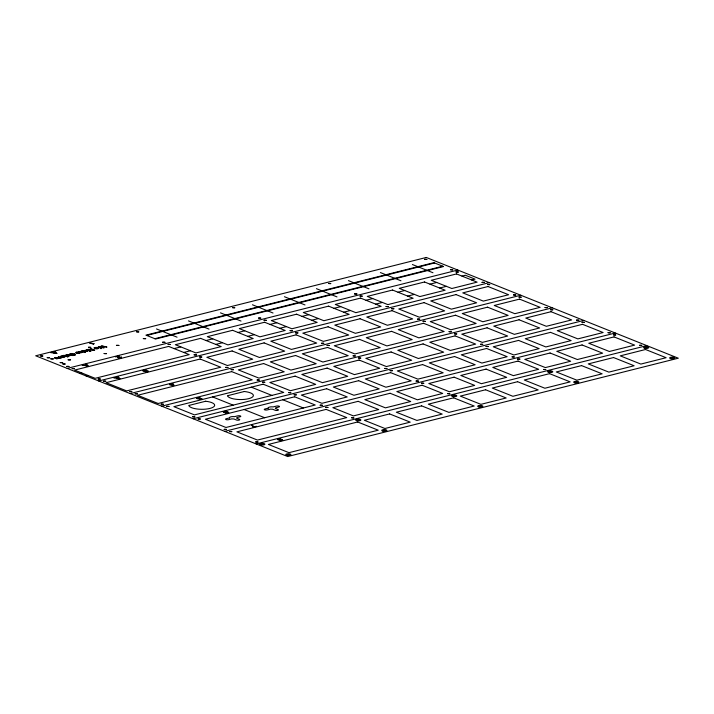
<?xml version="1.0" encoding="UTF-8"?>
<svg xmlns="http://www.w3.org/2000/svg" width="714" height="714" viewBox="0 0 714 714"><rect width="100%" height="100%" fill="white"/><g stroke="black" fill="none" stroke-linecap="round" stroke-linejoin="round"><path stroke-width="1.07" d="M74.774 354.804L71.293 355.304A2.187 0.696 0.5 0 0 72.739 355.518A2.99 0.955 0.5 0 0 75.372 355.001A2.99 0.955 0.5 0 0 74.658 353.983M83.458 350.708L86.403 350.369M142.755 370.611L144.665 370.271M70.284 354.171C70.454 352.305 68.58 355.822 70.267 354.331M118.578 357.366L119.131 356.857A2.606 0.83 0.5 0 0 119.318 356.384A3.516 1.125 0.5 0 0 118.711 355.974L115.498 356.786L118.506 356.322A2.187 0.696 0.5 0 1 118.381 356.866L117.837 357.33M83.993 350.645L85.207 350.342M60.654 358.017L59.548 358.044L60.128 357.821M79.665 352.975L77.469 353.046L79.709 352.725M97.925 348.343L95.685 348.459L97.925 348.137M76.684 352.466L79.049 352.404L76.487 353.046L77.166 353.287A1.758 0.562 0.5 0 0 78.808 353.439A2.294 0.732 0.5 0 0 79.959 352.359A2.294 0.732 0.5 0 0 76.362 352.225M94.9 347.879L97.265 347.816L94.703 348.459L95.381 348.7A1.758 0.562 0.5 0 0 97.024 348.851A2.294 0.732 0.5 0 0 98.175 347.772A2.294 0.732 0.5 0 0 94.587 347.638M54.55 357.785L55.683 357.393M58.994 358.437L56.138 358.669L57.111 358.606M87.527 351.217L85.287 351.69M228.632 412.835L226.624 413.21A1.767 0.562 0.5 0 1 225.633 413.022L227.953 412.763M144.781 371.28L142.782 370.852M197.457 398.046L198.769 397.796M86.34 350.735L85.127 351.163M147.441 371.467L144.888 371.664M85.662 350.681L84.02 350.869M148.137 371.548L147.459 371.78M199.929 398.439L197.573 398.439M55.29 357.785L56.415 357.544M224.276 411.773L226.65 411.871M120.684 357.66L118.747 357.678M145.531 371.235L146.236 371.03L144.621 371.066M280.441 439.583L278.281 439.583M86.742 351.243L85.609 351.458M278.317 439.217L280.486 439.217M226.534 412.246L225.74 412.415M282.003 440.235L280.504 440.359M280.325 439.922L281.95 439.878M58.182 358.455L57.343 358.606M143.327 370.28L145.228 370.039A2.178 0.696 0.5 0 1 146.504 370.298L145.201 370.289M94.025 343.684L89.375 342.845L93.623 344.246M146.718 335.455L434.612 262.975M154.84 338.704L442.742 266.224M67.205 368.388L457.79 270.053M121.05 356.982L120.836 357.348M174.073 348.584L180.794 346.897M206.069 340.533L212.781 338.838M238.057 332.483L244.777 330.787M270.044 324.424L276.764 322.737M302.031 316.373L308.751 314.678M334.018 308.314L340.739 306.627M366.014 300.264L372.726 298.577M398.001 292.213L404.722 290.518M429.989 284.154L436.709 282.467M461.976 276.104L465.341 275.256L475.024 279.129L471.659 279.977M79.825 373.431L81.744 372.949M86.082 375.93L88 375.448M183.766 352.457L190.477 350.77M215.753 344.407L222.473 342.711M247.74 336.348L254.461 334.661M279.727 328.297L286.448 326.61M311.715 320.247L318.435 318.551M343.711 312.188L350.422 310.501M375.698 304.137L382.418 302.441M407.685 296.087L414.406 294.391M439.672 288.028L446.393 286.341M98.702 380.981L489.286 282.646M147.771 370.887L147.495 371.2M130.207 393.575L520.792 295.239M161.712 406.168L552.288 307.832M193.208 418.761L583.793 320.425M224.714 431.354L615.298 333.019M256.21 443.947L646.795 345.612M70.516 353.653L71.221 353.519M70.9 353.858L74.765 353.948M147.013 371.61L145.531 371.521M200.09 398.207L202.312 399.001L199.42 399.421L201.41 398.921L200.554 398.448M55.906 357.598L57.754 357.518L56.933 357.589M71.498 353.751L74.818 354.635M55.763 358.107L57.263 357.919A2.356 0.75 0.5 0 1 57.843 357.866M82.824 350.619L82.494 350.663A1.607 0.509 0.5 0 0 82.164 350.77L82.476 350.931M57.843 357.875L59.003 358.107M281.173 439.583L281.753 439.565A1.642 0.527 0.5 0 1 282.592 439.904M82.958 350.619L83.413 350.69M57.995 358.125L54.603 358.116M198.929 397.805L200.063 397.752A2.071 0.66 0.5 0 0 198.001 397.627A2.071 0.66 0.5 0 0 196.689 398.135M225.222 412.397L224.366 412.165M144.21 371.039L143.675 370.887M85.064 351.663L83.011 350.895M227.355 411.692L227.48 411.737A8.193 2.615 0.5 0 1 227.927 411.924L228.748 412.513M412.397 264.519L432.961 272.739M380.41 272.569L400.973 280.789M348.423 280.62L368.986 288.849M316.436 288.679L336.999 296.899M284.44 296.729L305.012 304.949M252.453 304.78L273.025 313.009M220.465 312.839L241.029 321.059M188.478 320.889L209.041 329.109M156.491 328.949L177.054 337.169M251.31 387.175L271.873 395.395M282.806 399.769L303.379 407.989M212.602 396.913L233.166 405.141M244.099 409.515L264.671 417.735M60.681 357.768L61.707 357.794L58.271 356.804L60.128 357.589M86.805 351.002L87.554 350.976M94.926 348.12L94.373 348.298A1.874 0.598 0.5 0 1 94.15 347.914M76.693 352.698L76.157 352.886A1.874 0.598 0.5 0 1 75.934 352.502M227.989 412.487L227.293 412.049A1.642 0.527 0.5 0 1 227.123 412.344M282.655 440.172A1.642 0.527 0.5 0 1 281.396 440.583A1.642 0.527 0.5 0 1 279.709 440.359M281.37 439.485A1.883 0.598 0.5 0 1 281.307 439.592M279.531 440.02A1.883 0.598 0.5 0 1 277.675 439.556M277.63 439.324A1.883 0.598 0.5 0 1 279.085 438.833A1.883 0.598 0.5 0 1 281.075 439.101M200.714 398.466A2.071 0.66 0.5 0 1 198.546 398.912A2.071 0.66 0.5 0 1 196.68 398.314M147.753 370.887A2.213 0.705 0.5 0 1 148.173 371.101M121.451 357.696A2.008 0.643 0.5 0 1 119.586 358.107A2.008 0.643 0.5 0 1 117.694 357.678M117.56 357.446A2.008 0.643 0.5 0 1 117.605 357.312M120.961 357.018A2.008 0.643 0.5 0 1 121.451 357.259M93.436 344.273A1.58 0.509 0.5 0 1 93.329 344.157M93.463 343.853A1.58 0.509 0.5 0 1 93.98 343.666M94.266 347.772A1.874 0.598 0.5 0 1 94.534 347.629M76.05 352.359A1.874 0.598 0.5 0 1 76.318 352.207M69.142 355.59A1.544 0.491 0.5 0 1 67.268 355.786A1.544 0.491 0.5 0 1 66.295 355.224M66.572 355.028A1.544 0.491 0.5 0 1 68.249 354.858A1.544 0.491 0.5 0 1 69.356 355.304M70.133 355.492A2.347 0.75 0.5 0 1 66.331 355.884A2.347 0.75 0.5 0 1 66.938 354.617A2.347 0.75 0.5 0 1 70.168 355.411M63.939 356.902A1.544 0.491 0.5 0 1 62.056 357.098A1.544 0.491 0.5 0 1 61.092 356.536M61.368 356.331A1.544 0.491 0.5 0 1 63.037 356.17A1.544 0.491 0.5 0 1 64.153 356.616M64.92 356.804A2.347 0.75 0.5 0 1 61.118 357.196A2.347 0.75 0.5 0 1 61.734 355.929A2.347 0.75 0.5 0 1 64.965 356.714M227.302 412.371A2.142 0.678 0.5 0 1 224.999 412.701A2.142 0.678 0.5 0 1 223.295 412.085M223.348 411.844A2.142 0.678 0.5 0 1 225.133 411.362A2.142 0.678 0.5 0 1 227.266 411.71M40.627 355.991L42.965 356.063L40.636 355.965M47.204 357.705L49.677 357.776L47.24 357.652M50.81 358.839L53.282 358.91L50.81 358.839M60.181 362.587L62.654 362.658L60.181 362.587M62.832 363.953L65.295 364.024L62.859 363.899M66.661 366.398L68.999 366.469L66.661 366.398M68.133 359.82L70.597 359.892L68.142 359.794M72.123 368.585L74.47 368.656L72.141 368.558M88.474 347.316L90.946 347.388L88.509 347.263M98.157 378.991L100.504 379.063L98.193 378.938M104.101 353.564L106.564 353.635L104.128 353.51M103.628 381.178L105.975 381.249L103.637 381.151M116.436 345.371L118.899 345.442L116.436 345.371M136.588 331.832L138.935 331.903L136.606 331.805M129.662 391.584L132.01 391.656L129.689 391.54M143.309 338.606L145.772 338.677L143.335 338.552M135.133 393.771L137.472 393.842L135.133 393.771M162.622 342.238L164.97 342.309L162.622 342.238M168.093 344.425L170.441 344.496L168.102 344.398M161.168 404.178L163.506 404.249L161.177 404.151M166.63 406.364L168.977 406.436L166.63 406.364M194.128 354.831L196.475 354.903L194.128 354.831M199.59 357.018L201.937 357.089L199.625 356.964M192.664 416.78L195.011 416.842L192.673 416.753M198.135 418.957L200.473 419.029L198.144 418.931M232.559 307.672L234.897 307.743L232.568 307.645M225.624 367.424L227.971 367.496L225.624 367.424M231.095 369.611L233.442 369.682L231.095 369.611M224.169 429.373L226.508 429.435L224.169 429.373M229.631 431.559L231.979 431.622L229.649 431.533M258.593 318.078L260.931 318.149L258.62 318.025M264.055 320.265L266.402 320.336L264.055 320.265M257.129 380.018L259.477 380.089L257.138 379.991M262.6 382.204L264.939 382.276L262.609 382.177M255.666 441.966L258.013 442.028L255.666 441.966M261.137 444.153L263.484 444.215L261.163 444.099M290.089 330.671L292.437 330.743L290.107 330.644M295.56 332.858L297.908 332.929L295.56 332.858M288.634 392.611L290.973 392.682L288.661 392.566M294.097 394.797L296.444 394.869L294.114 394.771M287.171 454.559L289.518 454.622L287.198 454.506M328.52 283.512L330.868 283.574L328.538 283.485M321.595 343.264L323.942 343.336L321.603 343.238M327.066 345.451L329.404 345.522L327.092 345.397M320.131 405.204L322.478 405.275L320.167 405.159M325.602 407.391L327.949 407.462L325.602 407.391M354.555 293.918L356.902 293.989L354.555 293.918M360.026 296.105L362.373 296.167L360.052 296.051M353.1 355.858L355.438 355.929L353.109 355.831M358.562 358.044L360.909 358.116L358.58 358.017M351.636 417.806L353.983 417.868L351.663 417.752M357.107 419.984L359.445 420.055L357.107 419.984M386.06 306.511L388.407 306.583L386.06 306.511M391.531 308.698L393.869 308.769L391.531 308.698M384.596 368.451L386.943 368.522L384.596 368.451M390.067 370.637L392.414 370.709L390.076 370.611M383.141 430.399L385.48 430.462L383.15 430.372M424.491 259.352L426.838 259.414L424.491 259.352M417.565 319.104L419.903 319.176L417.574 319.078M423.027 321.291L425.374 321.362L423.045 321.264M416.101 381.044L418.449 381.115L416.101 381.044M421.572 383.231L423.911 383.302L421.599 383.177M450.525 269.758L452.872 269.821L450.534 269.731M455.996 271.945L458.334 272.007L455.996 271.945M449.061 331.698L451.409 331.769L449.088 331.644M454.532 333.884L456.88 333.956L454.541 333.857M447.607 393.637L449.945 393.709L447.633 393.592M453.069 395.824L455.416 395.895L453.095 395.77M482.03 282.351L484.369 282.423L482.039 282.325M487.492 284.538L489.84 284.6L487.519 284.484M480.567 344.291L482.914 344.362L480.593 344.237M486.029 346.477L488.376 346.549L486.029 346.477M479.103 406.239L481.45 406.302L479.103 406.239M513.527 294.944L515.874 295.016L513.536 294.918M518.998 297.131L521.336 297.194L519.024 297.078M512.063 356.884L514.41 356.955L512.099 356.83M517.534 359.071L519.881 359.142L517.534 359.071M545.032 307.538L547.37 307.609L545.032 307.538M550.494 309.724L552.841 309.796L550.494 309.724M543.568 369.477L545.915 369.549L543.577 369.45M549.039 371.664L551.378 371.735L549.048 371.637M576.528 320.131L578.875 320.202L576.528 320.131M581.999 322.317L584.347 322.389L582.026 322.264M575.073 382.07L577.412 382.142L575.082 382.044M608.033 332.724L610.381 332.795L608.06 332.67M613.505 334.911L615.843 334.982L613.531 334.857M639.539 345.317L641.877 345.389L639.548 345.29M645.001 347.504L647.348 347.575L645.019 347.477M671.035 357.91L673.382 357.982L671.071 357.857M82.645 351.734L81.592 352.787L81.869 352.02L78.674 351.663L81.949 351.779L81.003 351.083L81.575 350.94L85.475 352.502L82.645 351.734M426.285 257.459L35.7 355.795L287.715 456.541L678.3 358.205L426.285 257.459M51.381 352.404L50.667 352.582L57.049 353.519L54.951 351.502L54.282 351.672L54.933 352.27L51.381 352.404M55.183 352.484L53.675 352.868L56.129 353.368L55.183 352.484M64.064 355.34L63.475 355.492L67.973 356.902L64.064 355.34M86.805 349.619L86.189 349.771L90.098 351.333L91.017 351.101L89.08 349.441L94.694 350.181L90.794 348.619L90.169 348.771L93.48 350.083L88.161 349.28L90.089 350.94L86.805 349.619M98.898 346.576L98.22 346.745L100.861 348.628L101.575 348.45L99.3 346.95L103.566 347.941L104.271 347.772L102.173 346.228L106.966 347.093L101.799 345.844L101.12 346.013L103.244 347.593L98.898 346.576M433.835 262.663L145.933 335.143L155.616 339.016L443.519 266.536L433.835 262.663M82.886 364.997L82.172 365.175L88.554 366.112L86.456 364.095L85.787 364.265L86.439 364.863L84.538 365.336L82.886 364.997M86.68 365.077L85.18 365.461L87.635 365.97L86.68 365.077M168.638 346.415L74.586 370.093L95.158 378.313L189.201 354.635L168.638 346.415M200.625 338.356L175.358 344.719L195.922 352.939L221.188 346.576L200.625 338.356M232.612 330.305L207.346 336.669L227.909 344.889L253.184 338.525L232.612 330.305M264.599 322.246L239.333 328.61L259.896 336.838L285.172 330.475L264.599 322.246M296.596 314.196L271.32 320.559L291.883 328.779L317.159 322.416L296.596 314.196M328.583 306.145L303.307 312.509L323.879 320.729L349.146 314.365L328.583 306.145M360.57 298.086L335.294 304.45L355.867 312.67L381.133 306.315L360.57 298.086M392.557 290.036L367.291 296.399L387.854 304.619L413.12 298.256L392.557 290.036M424.544 281.985L399.278 288.34L419.841 296.569L445.117 290.205L424.544 281.985M456.532 273.926L431.265 280.29L451.828 288.51L477.104 282.146L456.532 273.926M114.383 377.59L113.678 377.768L120.059 378.706L117.953 376.689L117.292 376.858L117.944 377.456L114.383 377.59M118.185 377.67L116.685 378.054L119.14 378.563L118.185 377.67M200.134 359.008L106.091 382.686L126.655 390.906L220.706 367.228L200.134 359.008M232.13 350.949L206.855 357.312L227.427 365.532L252.694 359.178L232.13 350.949M264.118 342.898L238.842 349.262L259.414 357.482L284.681 351.118L264.118 342.898M296.105 334.848L270.838 341.203L291.401 349.432L316.668 343.068L296.105 334.848M328.092 326.789L302.825 333.152L323.388 341.372L348.664 335.009L328.092 326.789M360.079 318.739L334.812 325.102L355.376 333.322L380.651 326.958L360.079 318.739M392.075 310.679L366.8 317.043L387.363 325.272L412.638 318.908L392.075 310.679M424.062 302.629L398.787 308.992L419.359 317.212L444.626 310.849L424.062 302.629M456.05 294.579L430.774 300.942L451.346 309.162L476.613 302.798L456.05 294.579M488.037 286.519L462.77 292.883L483.333 301.103L508.6 294.748L488.037 286.519M170.11 384.087L169.521 384.23L170.45 384.605L169.762 384.775L173.832 385.631L173.556 384.132L170.11 384.087M172.966 384.248L171.467 384.623L173.19 385.31L172.966 384.248M231.639 371.601L137.597 395.279L158.16 403.499L252.203 379.821L231.639 371.601M263.627 363.542L238.36 369.906L258.923 378.125L284.199 371.771L263.627 363.542M295.614 355.492L270.347 361.855L290.91 370.075L316.186 363.712L295.614 355.492M327.61 347.441L302.334 353.796L322.906 362.025L348.173 355.661L327.61 347.441M359.597 339.382L334.322 345.746L354.894 353.966L380.16 347.602L359.597 339.382M391.584 331.332L366.318 337.695L386.881 345.915L412.148 339.552L391.584 331.332M423.572 323.272L398.305 329.636L418.868 337.865L444.144 331.501L423.572 323.272M455.559 315.222L430.292 321.586L450.855 329.806L476.131 323.442L455.559 315.222M487.555 307.172L462.279 313.535L482.842 321.755L508.118 315.392L487.555 307.172M519.542 299.112L494.266 305.476L514.839 313.696L540.105 307.341L519.542 299.112M263.145 384.194L173.895 406.659L194.458 414.888L283.708 392.414L263.145 384.194M295.132 376.135L269.856 382.499L290.428 390.728L315.695 384.364L295.132 376.135M327.119 368.085L301.852 374.448L322.416 382.668L347.682 376.305L327.119 368.085M359.106 360.034L333.84 366.398L354.403 374.618L379.678 368.254L359.106 360.034M391.093 351.975L365.827 358.339L386.39 366.559L411.666 360.204L391.093 351.975M423.09 343.925L397.814 350.288L418.386 358.508L443.653 352.145L423.09 343.925M455.077 335.875L429.801 342.229L450.373 350.458L475.64 344.094L455.077 335.875M487.064 327.815L461.797 334.179L482.361 342.399L507.627 336.035L487.064 327.815M519.051 319.765L493.785 326.128L514.348 334.348L539.623 327.985L519.051 319.765M551.038 311.706L525.772 318.069L546.335 326.298L571.611 319.934L551.038 311.706M205.632 401.241L188.755 405.49A12.995 4.141 0.5 0 0 201.241 409.3A12.995 4.141 0.5 0 0 214.477 405.963A12.995 4.141 0.5 0 0 205.632 401.241M244.34 391.495L227.463 395.743A12.995 4.141 0.5 0 0 239.949 399.554A12.995 4.141 0.5 0 0 253.184 396.216A12.995 4.141 0.5 0 0 244.34 391.495M294.641 396.788L205.4 419.252L225.963 427.481L315.213 405.008L294.641 396.788M326.637 388.728L301.362 395.092L321.925 403.321L347.2 396.957L326.637 388.728M358.624 380.678L333.349 387.042L353.921 395.261L379.188 388.898L358.624 380.678M390.612 372.628L365.336 378.991L385.908 387.211L411.175 380.848L390.612 372.628M422.599 364.568L397.332 370.932L417.895 379.152L443.162 372.797L422.599 364.568M454.586 356.518L429.319 362.882L449.882 371.101L475.158 364.738L454.586 356.518M486.573 348.468L461.306 354.822L481.87 363.051L507.145 356.688L486.573 348.468M518.569 340.408L493.294 346.772L513.866 354.992L539.132 348.628L518.569 340.408M550.556 332.358L525.281 338.722L545.853 346.942L571.12 340.578L550.556 332.358M582.544 324.308L557.277 330.662L577.84 338.891L603.107 332.528L582.544 324.308M229.515 417.913L226.249 418.734A1.856 0.589 0.5 0 0 225.981 419.564A1.856 0.589 0.5 0 0 228.587 419.671L231.854 418.85A3.713 1.187 0.5 0 0 233.764 418.931L236.423 419.993A1.856 0.589 0.5 0 0 239.038 420.091A1.856 0.589 0.5 0 0 239.306 419.261L236.646 418.199A3.713 1.187 0.5 0 0 236.843 417.592L240.109 416.771A1.856 0.589 0.5 0 0 240.377 415.941A1.856 0.589 0.5 0 0 237.762 415.834L234.495 416.655A3.713 1.187 0.5 0 0 229.515 417.913M268.223 408.167L264.956 408.988A1.856 0.589 0.5 0 0 264.689 409.818A1.856 0.589 0.5 0 0 267.295 409.925L270.561 409.104A3.713 1.187 0.5 0 0 272.471 409.184L275.131 410.247A1.856 0.589 0.5 0 0 277.746 410.354A1.856 0.589 0.5 0 0 278.014 409.515L275.354 408.453A3.713 1.187 0.5 0 0 275.55 407.846L278.817 407.025A1.856 0.589 0.5 0 0 279.085 406.195A1.856 0.589 0.5 0 0 276.47 406.087L273.203 406.909A3.713 1.187 0.5 0 0 268.223 408.167M252.131 425.035L251.48 425.196A10.755 3.427 0.5 0 1 252.872 427.017L256.54 426.365L253.47 426.82A11.192 3.57 0.5 0 0 252.131 425.035M326.146 409.381L236.896 431.854L257.468 440.074L346.709 417.601L326.146 409.381M358.133 401.33L332.867 407.685L353.43 415.914L378.706 409.55L358.133 401.33M390.121 393.271L364.854 399.635L385.417 407.855L410.693 401.491L390.121 393.271M422.117 385.221L396.841 391.584L417.404 399.804L442.68 393.441L422.117 385.221M454.104 377.162L428.828 383.525L449.401 391.754L474.667 385.39L454.104 377.162M486.091 369.111L460.816 375.475L481.388 383.695L506.654 377.331L486.091 369.111M518.078 361.061L492.812 367.424L513.375 375.644L538.642 369.281L518.078 361.061M550.066 353.002L524.799 359.365L545.362 367.585L570.638 361.23L550.066 353.002M582.053 344.951L556.786 351.315L577.349 359.535L602.625 353.171L582.053 344.951M614.049 336.901L588.773 343.255L609.345 351.484L634.612 345.121L614.049 336.901M357.652 421.974L268.402 444.447L288.965 452.667L378.215 430.194L357.652 421.974M389.639 413.924L364.363 420.278L384.935 428.507L410.202 422.144L389.639 413.924M421.626 405.864L396.359 412.228L416.922 420.448L442.189 414.084L421.626 405.864M453.613 397.814L428.346 404.178L448.91 412.397L474.185 406.034L453.613 397.814M485.6 389.764L460.334 396.118L480.897 404.347L506.172 397.984L485.6 389.764M517.596 381.704L492.321 388.068L512.884 396.288L538.16 389.924L517.596 381.704M549.584 373.654L524.308 380.018L544.88 388.237L570.147 381.874L549.584 373.654M581.571 365.595L556.295 371.958L576.867 380.178L602.134 373.824L581.571 365.595M613.558 357.544L588.291 363.908L608.855 372.128L634.121 365.764L613.558 357.544M645.545 349.494L620.279 355.858L640.842 364.078L666.117 357.714L645.545 349.494M670.839 358.651A2.597 0.83 0.5 0 0 674.801 358.009A2.597 0.83 0.5 0 0 670.981 357.223A2.597 0.83 0.5 0 0 670.839 358.651M644.804 348.245A2.597 0.83 0.5 0 0 648.767 347.602A2.597 0.83 0.5 0 0 644.947 346.817A2.597 0.83 0.5 0 0 644.804 348.245M574.868 382.811A2.597 0.83 0.5 0 0 578.84 382.168A2.597 0.83 0.5 0 0 575.011 381.383A2.597 0.83 0.5 0 0 574.868 382.811M548.834 372.405A2.597 0.83 0.5 0 0 552.806 371.762A2.597 0.83 0.5 0 0 548.977 370.977A2.597 0.83 0.5 0 0 548.834 372.405M452.872 396.565A2.597 0.83 0.5 0 0 456.835 395.922A2.597 0.83 0.5 0 0 453.006 395.137A2.597 0.83 0.5 0 0 452.872 396.565M478.907 406.98A2.597 0.83 0.5 0 0 482.869 406.328A2.597 0.83 0.5 0 0 479.04 405.543A2.597 0.83 0.5 0 0 478.907 406.98M382.936 431.14A2.597 0.83 0.5 0 0 386.908 430.488A2.597 0.83 0.5 0 0 383.079 429.703A2.597 0.83 0.5 0 0 382.936 431.14M356.902 420.733A2.597 0.83 0.5 0 0 360.873 420.082A2.597 0.83 0.5 0 0 357.045 419.296A2.597 0.83 0.5 0 0 356.902 420.733M260.94 444.893A2.597 0.83 0.5 0 0 264.903 444.242A2.597 0.83 0.5 0 0 261.074 443.456A2.597 0.83 0.5 0 0 260.94 444.893M286.974 455.3A2.597 0.83 0.5 0 0 290.937 454.648A2.597 0.83 0.5 0 0 287.108 453.863A2.597 0.83 0.5 0 0 286.974 455.3"/></g></svg>
